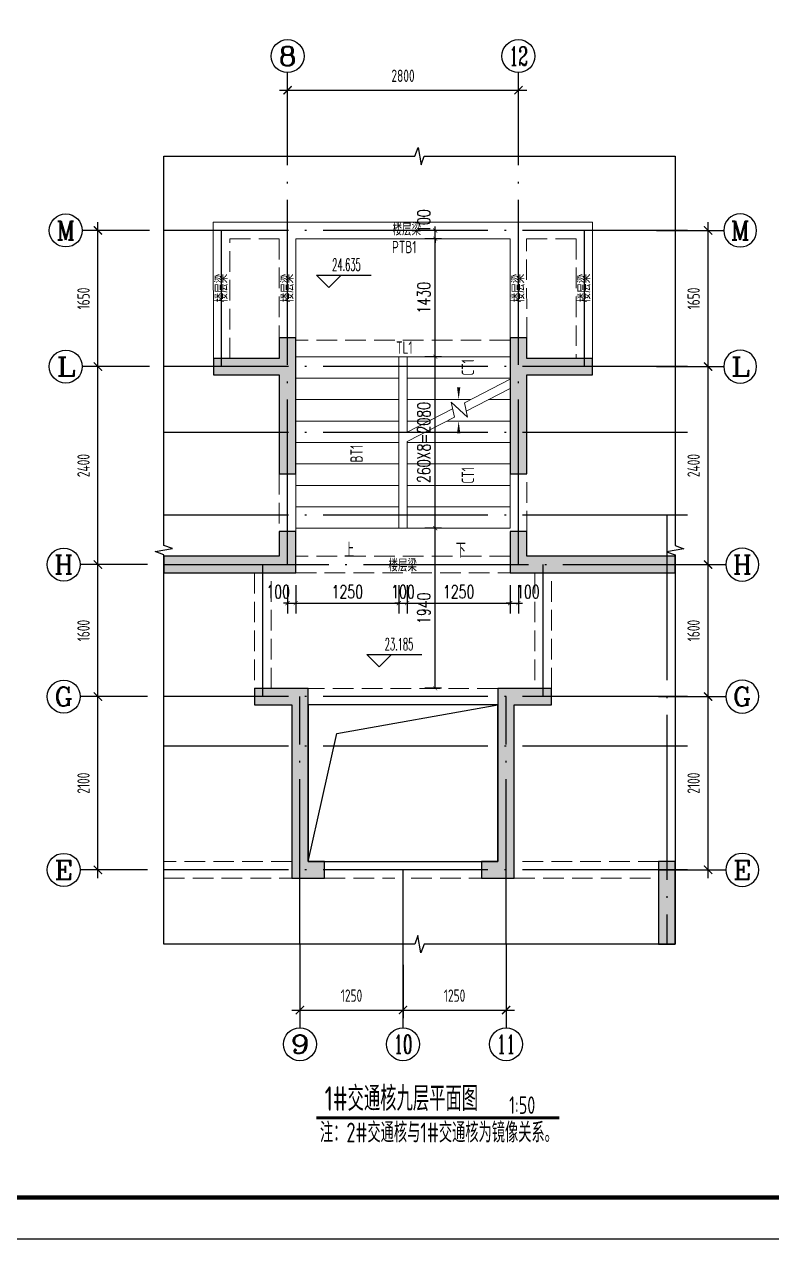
# Model space of a CAD drawing. Extents: x -668857 to 154266, y -275694 to 291306.
# Drawn here: x -1060 to 8005, y 196618 to 211339 of the extents above; entities that cross this region are included whole.
import ezdxf
from ezdxf.enums import TextEntityAlignment as Align

# ---------------------------------------------------------------- set-up
doc = ezdxf.new("R2010")
doc.units = 0
doc.header["$LTSCALE"] = 1000
doc.linetypes.add('DASH', pattern=[0.35, 0.25, -0.1])
doc.linetypes.add('DOTE', pattern=[2.42, 2, -0.2, 0.02, -0.2])
doc.layers.get('0').update_dxf_attribs({"linetype": 'CONTINUOUS'})
doc.layers.get('DEFPOINTS').update_dxf_attribs({"linetype": 'CONTINUOUS'})
for name, color, linetype in [('-TK', 7, 'CONTINUOUS'), ('A-AXIS_TEXT', 7, 'CONTINUOUS'), ('A-DOTE', 10, 'DOTE'), ('AXIS', 3, 'CONTINUOUS'), ('DIM_ELEV', 3, 'CONTINUOUS'), ('DIM_SYMB', 3, 'CONTINUOUS'), ('PUB_TEXT', 2, 'CONTINUOUS'), ('S-D洞口', 4, 'CONTINUOUS'), ('S-L主梁线', 4, 'DASH'), ('S-Q墙填充', 252, 'CONTINUOUS'), ('S-Q墙实线', 6, 'CONTINUOUS'), ('S-Y一般标注', 3, 'CONTINUOUS'), ('TEXT', 2, 'CONTINUOUS'), ('尺寸标注', 86, 'CONTINUOUS')]:
    doc.layers.add(name, color=color, linetype=linetype)
doc.layers.add('AXIS_TEXT', color=7, linetype='CONTINUOUS', lineweight=20)
doc.layers.add('STAIR', color=2, linetype='CONTINUOUS', lineweight=18)
doc.styles.add('_TCH_AXIS', font='COMPLEX', dxfattribs={"bigfont": 'GBCBIG'})
doc.styles.add('_TCH_DIM', font='SIMPLEX.shx', dxfattribs={"width": 0.7, "bigfont": 'GBCBIG.shx'})
doc.styles.add('_TCH_DIM_T3', font='SIMPLEX', dxfattribs={"width": 0.705882, "bigfont": 'GBCBIG'})
doc.styles.add('COMPLEX', font='COMPLEX')
doc.styles.add('TSSD_DIMENSION', font='Tssdeng.shx', dxfattribs={"width": 0.7, "bigfont": 'tssdchn.shx'})
doc.styles.add('TSSD_REIN', font='tssdeng.shx', dxfattribs={"width": 0.7, "height": 300, "bigfont": 'tssdchn.shx'})
doc.dimstyles.new('_TCH_ARCH&&50', dxfattribs={"dimtxt": 157.5, "dimasz": 50, "dimexe": 125, "dimexo": 150, "dimgap": 58.75, "dimtad": 1, "dimdec": 0, "dimzin": 0, "dimdsep": 46, "dimtxsty": '_TCH_DIM_T3', "dimblk": 'ARCHTICK', "dimcen": 0.09, "dimclrt": 7, "dimazin": 0, "dimtfac": 1, "dimtdec": 0, "dimtix": 1, "dimtmove": 2, "dimatfit": 3, "dimldrblk": 'ARCHTICK', "dimfxl": 0, "dimtolj": 1, "dimtzin": 0, "dimarcsym": 0})
doc.dimstyles.new('TSSD_100_100$0', dxfattribs={"dimtxt": 300, "dimasz": 80, "dimexe": 100, "dimexo": 250, "dimgap": 100, "dimtad": 1, "dimdec": 0, "dimzin": 0, "dimdsep": 46, "dimtxsty": 'TSSD_DIMENSION', "dimblk": 'ARCHTICK', "dimcen": 0, "dimdle": 100, "dimclrd": 3, "dimclre": 3, "dimclrt": 7, "dimadec": 0, "dimazin": 0, "dimtfac": 1, "dimtdec": 0, "dimtix": 1, "dimtmove": 2, "dimatfit": 3, "dimldrblk": 'ARCHTICK', "dimfxl": 0, "dimtolj": 1, "dimtzin": 0, "dimarcsym": 0})

# ---------------------------------------------------------------- blocks, each defined once
blk = doc.blocks.new('_ArchTick')
at = {"color": 0, "linetype": 'ByBlock', "const_width": 0.15}
blk.add_lwpolyline([(-0.5, -0.5), (0.5, 0.5)], dxfattribs=at)
blk = doc.blocks.new('*D381')
at = {"layer": 'DEFPOINTS', "color": 0}
for p in [(4833, 204690), (4933, 204690), (4933, 204323)]:
    blk.add_point(p, dxfattribs=at)
at = {"layer": '尺寸标注', "color": 0, "lineweight": -2}
for p, q in [((4833, 204540), (4833, 204198)), ((4933, 204540), (4933, 204198)), ((4833, 204323), (4783, 204323)), ((4833, 204323), (4933, 204323)), ((4933, 204323), (4983, 204323))]:
    blk.add_line(p, q, dxfattribs=at)
at = {"layer": '尺寸标注', "color": 0, "lineweight": -2, "xscale": 50, "yscale": 50, "zscale": 50}
blk.add_blockref('_ArchTick', (4833, 204323), dxfattribs=at)
at = {"layer": '尺寸标注', "color": 0, "lineweight": -2, "xscale": 50, "yscale": 50, "zscale": 50, "rotation": 180}
blk.add_blockref('_ArchTick', (4933, 204323), dxfattribs=at)
at = {"layer": '尺寸标注', "color": 7, "insert": (5047, 204460), "char_height": 157.5, "attachment_point": 5, "style": '_TCH_DIM_T3'}
blk.add_mtext('\\A1;100', dxfattribs=at)
blk = doc.blocks.new('*D382')
at = {"layer": 'DEFPOINTS', "color": 0}
for p in [(3583, 204690), (4833, 204690), (4833, 204323)]:
    blk.add_point(p, dxfattribs=at)
at = {"layer": '尺寸标注', "color": 0, "lineweight": -2}
for p, q in [((3583, 204540), (3583, 204198)), ((4833, 204540), (4833, 204198)), ((3583, 204323), (4833, 204323))]:
    blk.add_line(p, q, dxfattribs=at)
at = {"layer": '尺寸标注', "color": 0, "lineweight": -2, "xscale": 50, "yscale": 50, "zscale": 50, "rotation": 180}
blk.add_blockref('_ArchTick', (3583, 204323), dxfattribs=at)
at = {"layer": '尺寸标注', "color": 0, "lineweight": -2, "xscale": 50, "yscale": 50, "zscale": 50}
blk.add_blockref('_ArchTick', (4833, 204323), dxfattribs=at)
at = {"layer": '尺寸标注', "color": 7, "insert": (4208, 204460), "char_height": 157.5, "attachment_point": 5, "style": '_TCH_DIM_T3'}
blk.add_mtext('\\A1;1250', dxfattribs=at)
blk = doc.blocks.new('*D383')
at = {"layer": 'DEFPOINTS', "color": 0}
for p in [(3483, 204690), (3583, 204690), (3583, 204323)]:
    blk.add_point(p, dxfattribs=at)
at = {"layer": '尺寸标注', "color": 0, "lineweight": -2}
for p, q in [((3483, 204540), (3483, 204198)), ((3583, 204540), (3583, 204198)), ((3483, 204323), (3433, 204323)), ((3483, 204323), (3583, 204323)), ((3583, 204323), (3633, 204323))]:
    blk.add_line(p, q, dxfattribs=at)
at = {"layer": '尺寸标注', "color": 0, "lineweight": -2, "xscale": 50, "yscale": 50, "zscale": 50}
blk.add_blockref('_ArchTick', (3483, 204323), dxfattribs=at)
at = {"layer": '尺寸标注', "color": 0, "lineweight": -2, "xscale": 50, "yscale": 50, "zscale": 50, "rotation": 180}
blk.add_blockref('_ArchTick', (3583, 204323), dxfattribs=at)
at = {"layer": '尺寸标注', "color": 7, "insert": (3533, 204460), "char_height": 157.5, "attachment_point": 5, "style": '_TCH_DIM_T3'}
blk.add_mtext('\\A1;100', dxfattribs=at)
blk = doc.blocks.new('*D384')
at = {"layer": 'DEFPOINTS', "color": 0}
for p in [(2233, 204690), (3483, 204690), (3483, 204323)]:
    blk.add_point(p, dxfattribs=at)
at = {"layer": '尺寸标注', "color": 0, "lineweight": -2}
for p, q in [((2233, 204540), (2233, 204198)), ((3483, 204540), (3483, 204198)), ((2233, 204323), (3483, 204323))]:
    blk.add_line(p, q, dxfattribs=at)
at = {"layer": '尺寸标注', "color": 0, "lineweight": -2, "xscale": 50, "yscale": 50, "zscale": 50, "rotation": 180}
blk.add_blockref('_ArchTick', (2233, 204323), dxfattribs=at)
at = {"layer": '尺寸标注', "color": 0, "lineweight": -2, "xscale": 50, "yscale": 50, "zscale": 50}
blk.add_blockref('_ArchTick', (3483, 204323), dxfattribs=at)
at = {"layer": '尺寸标注', "color": 7, "insert": (2858, 204460), "char_height": 157.5, "attachment_point": 5, "style": '_TCH_DIM_T3'}
blk.add_mtext('\\A1;1250', dxfattribs=at)
blk = doc.blocks.new('*D385')
at = {"layer": 'DEFPOINTS', "color": 0}
for p in [(2133, 204690), (2233, 204690), (2233, 204323)]:
    blk.add_point(p, dxfattribs=at)
at = {"layer": '尺寸标注', "color": 0, "lineweight": -2}
for p, q in [((2133, 204540), (2133, 204198)), ((2233, 204540), (2233, 204198)), ((2133, 204323), (2083, 204323)), ((2133, 204323), (2233, 204323)), ((2233, 204323), (2283, 204323))]:
    blk.add_line(p, q, dxfattribs=at)
at = {"layer": '尺寸标注', "color": 0, "lineweight": -2, "xscale": 50, "yscale": 50, "zscale": 50}
blk.add_blockref('_ArchTick', (2133, 204323), dxfattribs=at)
at = {"layer": '尺寸标注', "color": 0, "lineweight": -2, "xscale": 50, "yscale": 50, "zscale": 50, "rotation": 180}
blk.add_blockref('_ArchTick', (2233, 204323), dxfattribs=at)
at = {"layer": '尺寸标注', "color": 7, "insert": (2020, 204460), "char_height": 157.5, "attachment_point": 5, "style": '_TCH_DIM_T3'}
blk.add_mtext('\\A1;100', dxfattribs=at)
blk = doc.blocks.new('*D386')
at = {"layer": 'DEFPOINTS', "color": 0}
for p in [(3924, 208840), (4152, 208840), (4152, 208740)]:
    blk.add_point(p, dxfattribs=at)
at = {"layer": '尺寸标注', "color": 0, "lineweight": -2}
for p, q in [((3924, 208840), (3924, 208890)), ((4002, 208840), (3799, 208840)), ((4002, 208740), (3799, 208740)), ((3924, 208740), (3924, 208840)), ((3924, 208740), (3924, 208690))]:
    blk.add_line(p, q, dxfattribs=at)
at = {"layer": '尺寸标注', "color": 0, "lineweight": -2, "xscale": 50, "yscale": 50, "zscale": 50}
for p, rotation in [((3924, 208840), 270), ((3924, 208740), 90)]:
    blk.add_blockref('_ArchTick', p, dxfattribs=dict(at, rotation=rotation))
at = {"layer": '尺寸标注', "color": 7, "insert": (3786, 208953), "char_height": 157.5, "attachment_point": 5, "rotation": 90, "style": '_TCH_DIM_T3'}
blk.add_mtext('\\A1;100', dxfattribs=at)
blk = doc.blocks.new('*D387')
at = {"layer": 'DEFPOINTS', "color": 0}
for p in [(3924, 208740), (4152, 208740), (4152, 207310)]:
    blk.add_point(p, dxfattribs=at)
at = {"layer": '尺寸标注', "color": 0, "lineweight": -2}
for p, q in [((4002, 208740), (3799, 208740)), ((3924, 207310), (3924, 208740)), ((4002, 207310), (3799, 207310))]:
    blk.add_line(p, q, dxfattribs=at)
at = {"layer": '尺寸标注', "color": 0, "lineweight": -2, "xscale": 50, "yscale": 50, "zscale": 50}
for p, rotation in [((3924, 208740), 90), ((3924, 207310), 270)]:
    blk.add_blockref('_ArchTick', p, dxfattribs=dict(at, rotation=rotation))
at = {"layer": '尺寸标注', "color": 7, "insert": (3786, 208025), "char_height": 157.5, "attachment_point": 5, "rotation": 90, "style": '_TCH_DIM_T3'}
blk.add_mtext('\\A1;1430', dxfattribs=at)
blk = doc.blocks.new('*D388')
at = {"layer": 'DEFPOINTS', "color": 0}
for p in [(3924, 207310), (4152, 207310), (4152, 205230)]:
    blk.add_point(p, dxfattribs=at)
at = {"layer": '尺寸标注', "color": 0, "lineweight": -2}
for p, q in [((4002, 207310), (3799, 207310)), ((3924, 205230), (3924, 207310)), ((4002, 205230), (3799, 205230))]:
    blk.add_line(p, q, dxfattribs=at)
at = {"layer": '尺寸标注', "color": 0, "lineweight": -2, "xscale": 50, "yscale": 50, "zscale": 50}
for p, rotation in [((3924, 207310), 90), ((3924, 205230), 270)]:
    blk.add_blockref('_ArchTick', p, dxfattribs=dict(at, rotation=rotation))
at = {"layer": '尺寸标注', "color": 7, "insert": (3786, 206270), "char_height": 157.5, "attachment_point": 5, "rotation": 90, "style": '_TCH_DIM_T3'}
blk.add_mtext('\\A1;260X8=2080', dxfattribs=at)
blk = doc.blocks.new('*D389')
at = {"layer": 'DEFPOINTS', "color": 0}
for p in [(3924, 205230), (4152, 205230), (4152, 203290)]:
    blk.add_point(p, dxfattribs=at)
at = {"layer": '尺寸标注', "color": 0, "lineweight": -2}
for p, q in [((4002, 205230), (3799, 205230)), ((3924, 203290), (3924, 205230)), ((4002, 203290), (3799, 203290))]:
    blk.add_line(p, q, dxfattribs=at)
at = {"layer": '尺寸标注', "color": 0, "lineweight": -2, "xscale": 50, "yscale": 50, "zscale": 50}
for p, rotation in [((3924, 205230), 90), ((3924, 203290), 270)]:
    blk.add_blockref('_ArchTick', p, dxfattribs=dict(at, rotation=rotation))
at = {"layer": '尺寸标注', "color": 7, "insert": (3786, 204260), "char_height": 157.5, "attachment_point": 5, "rotation": 90, "style": '_TCH_DIM_T3'}
blk.add_mtext('\\A1;1940', dxfattribs=at)
blk = doc.blocks.new('20210810.16290393')
at = {"layer": 'STAIR'}
for p, q in [((2600, 3510), (0, 3510)), ((0, 3510), (0, 2080)), ((2600, 2080), (2600, 3510)), ((0, 0), (0, 2080)), ((0, 2080), (1250, 2080)), ((0, 2080), (2600, 2080)), ((1250, 0), (1250, 2080)), ((1250, 0), (1250, 2080)), ((2600, 2080), (1350, 2080)), ((1350, 2080), (1350, 1165)), ((1350, 2080), (1350, 1165)), ((2600, 2080), (2600, 1807)), ((0, 1820), (1250, 1820)), ((2600, 1820), (1350, 1820)), ((2600, 1807), (2044, 1522)), ((2600, 1695), (2066, 1420)), ((2600, 1695), (2600, 0)), ((0, 1560), (1250, 1560)), ((2119, 1560), (1350, 1560)), ((2082, 1347), (1884, 1530)), ((1884, 1530), (1924, 1347)), ((2044, 1522), (2082, 1347)), ((2600, 1560), (2338, 1560)), ((1902, 1449), (1350, 1165)), ((1924, 1347), (1350, 1053)), ((0, 1300), (1250, 1300)), ((1612, 1300), (1350, 1300)), ((2600, 1300), (1831, 1300)), ((0, 1040), (1250, 1040)), ((1350, 1053), (1350, 0)), ((1350, 1053), (1350, 0)), ((2600, 1040), (1350, 1040)), ((0, 780), (1250, 780)), ((2600, 780), (1350, 780)), ((0, 520), (1250, 520)), ((2600, 520), (1350, 520)), ((0, 260), (1250, 260)), ((2600, 260), (1350, 260)), ((2600, 0), (0, 0))]:
    blk.add_line(p, q, dxfattribs=at)
blk = doc.blocks.new('A1')
blk.add_lwpolyline([(0, 59400), (0, 0), (84100, 0), (84100, 59400)], close=True)
at = {"const_width": 100}
blk.add_lwpolyline([(2500, 58400), (2500, 1000), (83100, 1000), (83100, 58400)], close=True, dxfattribs=at)
blk = doc.blocks.new('*D328')
at = {"layer": 'DEFPOINTS', "color": 0}
for p in [(547252, 151814), (544452, 151014), (547252, 151014)]:
    blk.add_point(p, dxfattribs=at)
at = {"layer": 'S-Y一般标注', "color": 0, "lineweight": -2}
for p, q in [((544352, 151814), (547352, 151814)), ((544452, 151264), (544452, 151914)), ((547252, 151264), (547252, 151914))]:
    blk.add_line(p, q, dxfattribs=at)
at = {"layer": 'S-Y一般标注', "color": 0, "lineweight": -2, "xscale": 100, "yscale": 100, "zscale": 100, "rotation": 180}
blk.add_blockref('_ArchTick', (544452, 151814), dxfattribs=at)
at = {"layer": 'S-Y一般标注', "color": 0, "lineweight": -2, "xscale": 100, "yscale": 100, "zscale": 100}
blk.add_blockref('_ArchTick', (547252, 151814), dxfattribs=at)
at = {"layer": 'S-Y一般标注', "color": 7, "insert": (545852, 151989), "char_height": 150, "attachment_point": 5, "style": 'TSSD_DIMENSION'}
blk.add_mtext('\\A1;2800', dxfattribs=at)
blk = doc.blocks.new('ArchTick')
at = {"color": 0, "linetype": 'ByBlock', "lineweight": -2, "const_width": 0.075}
blk.add_lwpolyline([(-0.25, -0.25), (0.25, 0.25)], dxfattribs=at)
blk = doc.blocks.new('*D329')
at = {"layer": 'DEFPOINTS', "color": 0}
for p in [(542152, 144464), (542952, 144464), (542952, 142364)]:
    blk.add_point(p, dxfattribs=at)
at = {"layer": 'S-Y一般标注', "color": 0, "lineweight": -2}
for p, q in [((542152, 142264), (542152, 144564)), ((542702, 144464), (542052, 144464)), ((542702, 142364), (542052, 142364))]:
    blk.add_line(p, q, dxfattribs=at)
at = {"layer": 'S-Y一般标注', "color": 0, "lineweight": -2, "xscale": 100, "yscale": 100, "zscale": 100}
for p, rotation in [((542152, 144464), 90), ((542152, 142364), 270)]:
    blk.add_blockref('_ArchTick', p, dxfattribs=dict(at, rotation=rotation))
at = {"layer": 'S-Y一般标注', "color": 7, "insert": (541977, 143414), "char_height": 150, "attachment_point": 5, "rotation": 90, "style": 'TSSD_DIMENSION'}
blk.add_mtext('\\A1;2100', dxfattribs=at)
blk = doc.blocks.new('*D330')
at = {"layer": 'DEFPOINTS', "color": 0}
for p in [(542152, 146064), (542952, 146064), (542952, 144464)]:
    blk.add_point(p, dxfattribs=at)
at = {"layer": 'S-Y一般标注', "color": 0, "lineweight": -2}
for p, q in [((542702, 146064), (542052, 146064)), ((542152, 144364), (542152, 146164)), ((542702, 144464), (542052, 144464))]:
    blk.add_line(p, q, dxfattribs=at)
at = {"layer": 'S-Y一般标注', "color": 0, "lineweight": -2, "xscale": 100, "yscale": 100, "zscale": 100}
for p, rotation in [((542152, 146064), 90), ((542152, 144464), 270)]:
    blk.add_blockref('_ArchTick', p, dxfattribs=dict(at, rotation=rotation))
at = {"layer": 'S-Y一般标注', "color": 7, "insert": (541977, 145264), "char_height": 150, "attachment_point": 5, "rotation": 90, "style": 'TSSD_DIMENSION'}
blk.add_mtext('\\A1;1600', dxfattribs=at)
blk = doc.blocks.new('*D331')
at = {"layer": 'DEFPOINTS', "color": 0}
for p in [(542152, 148464), (542952, 148464), (542952, 146064)]:
    blk.add_point(p, dxfattribs=at)
at = {"layer": 'S-Y一般标注', "color": 0, "lineweight": -2}
for p, q in [((542152, 145964), (542152, 148564)), ((542702, 148464), (542052, 148464)), ((542702, 146064), (542052, 146064))]:
    blk.add_line(p, q, dxfattribs=at)
at = {"layer": 'S-Y一般标注', "color": 0, "lineweight": -2, "xscale": 100, "yscale": 100, "zscale": 100}
for p, rotation in [((542152, 148464), 90), ((542152, 146064), 270)]:
    blk.add_blockref('_ArchTick', p, dxfattribs=dict(at, rotation=rotation))
at = {"layer": 'S-Y一般标注', "color": 7, "insert": (541977, 147264), "char_height": 150, "attachment_point": 5, "rotation": 90, "style": 'TSSD_DIMENSION'}
blk.add_mtext('\\A1;2400', dxfattribs=at)
blk = doc.blocks.new('*D332')
at = {"layer": 'DEFPOINTS', "color": 0}
for p in [(544602, 141464), (545852, 141464), (545852, 140664)]:
    blk.add_point(p, dxfattribs=at)
at = {"layer": 'S-Y一般标注', "color": 0, "lineweight": -2}
for p, q in [((544602, 141214), (544602, 140564)), ((545852, 141214), (545852, 140564)), ((544502, 140664), (545952, 140664))]:
    blk.add_line(p, q, dxfattribs=at)
at = {"layer": 'S-Y一般标注', "color": 0, "lineweight": -2, "xscale": 100, "yscale": 100, "zscale": 100, "rotation": 180}
blk.add_blockref('_ArchTick', (544602, 140664), dxfattribs=at)
at = {"layer": 'S-Y一般标注', "color": 0, "lineweight": -2, "xscale": 100, "yscale": 100, "zscale": 100}
blk.add_blockref('_ArchTick', (545852, 140664), dxfattribs=at)
at = {"layer": 'S-Y一般标注', "color": 7, "insert": (545227, 140839), "char_height": 150, "attachment_point": 5, "style": 'TSSD_DIMENSION'}
blk.add_mtext('\\A1;1250', dxfattribs=at)
blk = doc.blocks.new('*D333')
at = {"layer": 'DEFPOINTS', "color": 0}
for p in [(542152, 150114), (542952, 150114), (542952, 148464)]:
    blk.add_point(p, dxfattribs=at)
at = {"layer": 'S-Y一般标注', "color": 0, "lineweight": -2}
for p, q in [((542152, 148364), (542152, 150214)), ((542702, 150114), (542052, 150114)), ((542702, 148464), (542052, 148464))]:
    blk.add_line(p, q, dxfattribs=at)
at = {"layer": 'S-Y一般标注', "color": 0, "lineweight": -2, "xscale": 100, "yscale": 100, "zscale": 100}
for p, rotation in [((542152, 150114), 90), ((542152, 148464), 270)]:
    blk.add_blockref('_ArchTick', p, dxfattribs=dict(at, rotation=rotation))
at = {"layer": 'S-Y一般标注', "color": 7, "insert": (541977, 149289), "char_height": 150, "attachment_point": 5, "rotation": 90, "style": 'TSSD_DIMENSION'}
blk.add_mtext('\\A1;1650', dxfattribs=at)
blk = doc.blocks.new('*D334')
at = {"layer": 'DEFPOINTS', "color": 0}
for p in [(545852, 141464), (547102, 141464), (547102, 140664)]:
    blk.add_point(p, dxfattribs=at)
at = {"layer": 'S-Y一般标注', "color": 0, "lineweight": -2}
for p, q in [((545852, 141214), (545852, 140564)), ((547102, 141214), (547102, 140564)), ((545752, 140664), (547202, 140664))]:
    blk.add_line(p, q, dxfattribs=at)
at = {"layer": 'S-Y一般标注', "color": 0, "lineweight": -2, "xscale": 100, "yscale": 100, "zscale": 100, "rotation": 180}
blk.add_blockref('_ArchTick', (545852, 140664), dxfattribs=at)
at = {"layer": 'S-Y一般标注', "color": 0, "lineweight": -2, "xscale": 100, "yscale": 100, "zscale": 100}
blk.add_blockref('_ArchTick', (547102, 140664), dxfattribs=at)
at = {"layer": 'S-Y一般标注', "color": 7, "insert": (546477, 140839), "char_height": 150, "attachment_point": 5, "style": 'TSSD_DIMENSION'}
blk.add_mtext('\\A1;1250', dxfattribs=at)
blk = doc.blocks.new('_AXISO')
blk.add_circle((0, 0), 0.5)
at = {"layer": 'A-AXIS_TEXT', "style": 'COMPLEX', "width": 1.041667}
blk.add_attdef('A', text='', height=0.56, dxfattribs=at).set_placement((-0.25, -0.28), (0.25, -0.28), align=Align.FIT)
blk = doc.blocks.new('*D336')
at = {"layer": 'DEFPOINTS', "color": 0}
for p in [(548751, 144464), (549551, 144464), (548751, 142364)]:
    blk.add_point(p, dxfattribs=at)
at = {"layer": 'S-Y一般标注', "color": 0, "lineweight": -2}
for p, q in [((549551, 142264), (549551, 144564)), ((549001, 144464), (549651, 144464)), ((549001, 142364), (549651, 142364))]:
    blk.add_line(p, q, dxfattribs=at)
at = {"layer": 'S-Y一般标注', "color": 0, "lineweight": -2, "xscale": 100, "yscale": 100, "zscale": 100}
for p, rotation in [((549551, 144464), 90), ((549551, 142364), 270)]:
    blk.add_blockref('_ArchTick', p, dxfattribs=dict(at, rotation=rotation))
at = {"layer": 'S-Y一般标注', "color": 7, "insert": (549376, 143414), "char_height": 150, "attachment_point": 5, "rotation": 90, "style": 'TSSD_DIMENSION'}
blk.add_mtext('\\A1;2100', dxfattribs=at)
blk = doc.blocks.new('*D337')
at = {"layer": 'DEFPOINTS', "color": 0}
for p in [(548751, 146064), (549551, 146064), (548751, 144464)]:
    blk.add_point(p, dxfattribs=at)
at = {"layer": 'S-Y一般标注', "color": 0, "lineweight": -2}
for p, q in [((549001, 146064), (549651, 146064)), ((549551, 144364), (549551, 146164)), ((549001, 144464), (549651, 144464))]:
    blk.add_line(p, q, dxfattribs=at)
at = {"layer": 'S-Y一般标注', "color": 0, "lineweight": -2, "xscale": 100, "yscale": 100, "zscale": 100}
for p, rotation in [((549551, 146064), 90), ((549551, 144464), 270)]:
    blk.add_blockref('_ArchTick', p, dxfattribs=dict(at, rotation=rotation))
at = {"layer": 'S-Y一般标注', "color": 7, "insert": (549376, 145264), "char_height": 150, "attachment_point": 5, "rotation": 90, "style": 'TSSD_DIMENSION'}
blk.add_mtext('\\A1;1600', dxfattribs=at)
blk = doc.blocks.new('*D338')
at = {"layer": 'DEFPOINTS', "color": 0}
for p in [(548751, 148464), (549551, 148464), (548751, 146064)]:
    blk.add_point(p, dxfattribs=at)
at = {"layer": 'S-Y一般标注', "color": 0, "lineweight": -2}
for p, q in [((549551, 145964), (549551, 148564)), ((549001, 148464), (549651, 148464)), ((549001, 146064), (549651, 146064))]:
    blk.add_line(p, q, dxfattribs=at)
at = {"layer": 'S-Y一般标注', "color": 0, "lineweight": -2, "xscale": 100, "yscale": 100, "zscale": 100}
for p, rotation in [((549551, 148464), 90), ((549551, 146064), 270)]:
    blk.add_blockref('_ArchTick', p, dxfattribs=dict(at, rotation=rotation))
at = {"layer": 'S-Y一般标注', "color": 7, "insert": (549376, 147264), "char_height": 150, "attachment_point": 5, "rotation": 90, "style": 'TSSD_DIMENSION'}
blk.add_mtext('\\A1;2400', dxfattribs=at)
blk = doc.blocks.new('*D335')
at = {"layer": 'DEFPOINTS', "color": 0}
for p in [(548751, 150114), (549551, 150114), (548751, 148464)]:
    blk.add_point(p, dxfattribs=at)
at = {"layer": 'S-Y一般标注', "color": 0, "lineweight": -2}
for p, q in [((549551, 148364), (549551, 150214)), ((549001, 150114), (549651, 150114)), ((549001, 148464), (549651, 148464))]:
    blk.add_line(p, q, dxfattribs=at)
at = {"layer": 'S-Y一般标注', "color": 0, "lineweight": -2, "xscale": 100, "yscale": 100, "zscale": 100}
for p, rotation in [((549551, 150114), 90), ((549551, 148464), 270)]:
    blk.add_blockref('_ArchTick', p, dxfattribs=dict(at, rotation=rotation))
at = {"layer": 'S-Y一般标注', "color": 7, "insert": (549376, 149289), "char_height": 150, "attachment_point": 5, "rotation": 90, "style": 'TSSD_DIMENSION'}
blk.add_mtext('\\A1;1650', dxfattribs=at)
blk = doc.blocks.new('20210810.17493656')
at = {"layer": 'AXIS'}
for p, q in [((2914.6, 10964.4), (2914.6, 11979)), ((5714.6, 10964.4), (5714.6, 11979)), ((1239.6, 10064.4), (425, 10064.4)), ((7389, 10064.4), (8203.6, 10064.4)), ((1239.6, 8414.4), (425, 8414.4)), ((7389, 8414.4), (8203.6, 8414.4)), ((1214.6, 6014.6), (400, 6014.6)), ((7414, 6014.6), (8228.6, 6014.6)), ((1214.6, 4414.4), (400, 4414.4)), ((7414, 4414.4), (8228.6, 4414.4)), ((1214.6, 2314.4), (400, 2314.4)), ((7414, 2314.4), (8228.6, 2314.4)), ((3065.1, 1414.6), (3065.1, 400)), ((4314.6, 1414.6), (4314.6, 400)), ((5565.1, 1414.6), (5565.1, 400))]:
    blk.add_line(p, q, dxfattribs=at)
ref = blk.add_blockref('_AXISO', (2914.6, 12179), dxfattribs=dict(at, xscale=400, yscale=400, zscale=400))
ref.add_attrib('A', '8', dxfattribs={"layer": 'AXIS_TEXT', "height": 226.3, "style": '_TCH_AXIS', "width": 1.5}).set_placement((2801.5, 12065.8), (3027.8, 12065.8), align=Align.FIT)
ref = blk.add_blockref('_AXISO', (5714.6, 12179), dxfattribs=dict(at, xscale=400, yscale=400, zscale=400))
ref.add_attrib('A', '12', dxfattribs={"layer": 'AXIS_TEXT', "height": 226.27, "style": '_TCH_AXIS', "width": 0.724138}).set_placement((5601.5, 12065.8), (5827.8, 12065.8), align=Align.FIT)
ref = blk.add_blockref('_AXISO', (225, 10064.4), dxfattribs=dict(at, xscale=400, yscale=400, zscale=400))
ref.add_attrib('A', 'M', dxfattribs={"layer": 'AXIS_TEXT', "height": 226.3, "style": '_TCH_AXIS'}).set_placement((111.9, 9951.2), (338.1, 9951.2), align=Align.FIT)
ref = blk.add_blockref('_AXISO', (8403.6, 10064.4), dxfattribs=dict(at, xscale=-400, yscale=400, zscale=400))
ref.add_attrib('A', 'M', dxfattribs={"layer": 'AXIS_TEXT', "height": 226.3, "style": '_TCH_AXIS'}).set_placement((8290.4, 9951.2), (8516.7, 9951.2), align=Align.FIT)
ref = blk.add_blockref('_AXISO', (225, 8414.4), dxfattribs=dict(at, xscale=400, yscale=400, zscale=400))
ref.add_attrib('A', 'L', dxfattribs={"layer": 'AXIS_TEXT', "height": 226.3, "style": '_TCH_AXIS', "width": 1.4}).set_placement((111.9, 8301.2), (338.1, 8301.2), align=Align.FIT)
ref = blk.add_blockref('_AXISO', (8403.6, 8414.4), dxfattribs=dict(at, xscale=-400, yscale=400, zscale=400))
ref.add_attrib('A', 'L', dxfattribs={"layer": 'AXIS_TEXT', "height": 226.3, "style": '_TCH_AXIS', "width": 1.4}).set_placement((8290.4, 8301.2), (8516.7, 8301.2), align=Align.FIT)
ref = blk.add_blockref('_AXISO', (200, 6014.6), dxfattribs=dict(at, xscale=400, yscale=400, zscale=400))
ref.add_attrib('A', 'H', dxfattribs={"layer": 'AXIS_TEXT', "height": 226.3, "style": '_TCH_AXIS', "width": 1.05}).set_placement((86.9, 5901.5), (313.1, 5901.5), align=Align.FIT)
ref = blk.add_blockref('_AXISO', (8428.6, 6014.6), dxfattribs=dict(at, xscale=-400, yscale=400, zscale=400))
ref.add_attrib('A', 'H', dxfattribs={"layer": 'AXIS_TEXT', "height": 226.3, "style": '_TCH_AXIS', "width": 1.05}).set_placement((8315.4, 5901.5), (8541.7, 5901.5), align=Align.FIT)
ref = blk.add_blockref('_AXISO', (200, 4414.4), dxfattribs=dict(at, xscale=400, yscale=400, zscale=400))
ref.add_attrib('A', 'G', dxfattribs={"layer": 'AXIS_TEXT', "height": 226.3, "style": '_TCH_AXIS', "width": 1.166667}).set_placement((86.9, 4301.2), (313.1, 4301.2), align=Align.FIT)
ref = blk.add_blockref('_AXISO', (8428.6, 4414.4), dxfattribs=dict(at, xscale=-400, yscale=400, zscale=400))
ref.add_attrib('A', 'G', dxfattribs={"layer": 'AXIS_TEXT', "height": 226.3, "style": '_TCH_AXIS', "width": 1.166667}).set_placement((8315.4, 4301.2), (8541.7, 4301.2), align=Align.FIT)
ref = blk.add_blockref('_AXISO', (200, 2314.4), dxfattribs=dict(at, xscale=400, yscale=400, zscale=400))
ref.add_attrib('A', 'E', dxfattribs={"layer": 'AXIS_TEXT', "height": 226.3, "style": '_TCH_AXIS', "width": 1.3125}).set_placement((86.9, 2201.2), (313.1, 2201.2), align=Align.FIT)
ref = blk.add_blockref('_AXISO', (8428.6, 2314.4), dxfattribs=dict(at, xscale=-400, yscale=400, zscale=400))
ref.add_attrib('A', 'E', dxfattribs={"layer": 'AXIS_TEXT', "height": 226.3, "style": '_TCH_AXIS', "width": 1.3125}).set_placement((8315.4, 2201.2), (8541.7, 2201.2), align=Align.FIT)
ref = blk.add_blockref('_AXISO', (3065.1, 200), dxfattribs=dict(at, xscale=400, yscale=400, zscale=400))
ref.add_attrib('A', '9', dxfattribs={"layer": 'AXIS_TEXT', "height": 226.3, "style": '_TCH_AXIS', "width": 1.5}).set_placement((2952, 86.9), (3178.2, 86.9), align=Align.FIT)
ref = blk.add_blockref('_AXISO', (4314.6, 200), dxfattribs=dict(at, xscale=400, yscale=400, zscale=400))
ref.add_attrib('A', '10', dxfattribs={"layer": 'AXIS_TEXT', "height": 226.27, "style": '_TCH_AXIS', "width": 0.724138}).set_placement((4201.5, 86.9), (4427.8, 86.9), align=Align.FIT)
ref = blk.add_blockref('_AXISO', (5565.1, 200), dxfattribs=dict(at, xscale=400, yscale=400, zscale=400))
ref.add_attrib('A', '11', dxfattribs={"layer": 'AXIS_TEXT', "height": 226.27, "style": '_TCH_AXIS', "width": 0.875}).set_placement((5452, 86.9), (5678.2, 86.9), align=Align.FIT)
at = {"layer": 'S-Y一般标注'}
for base, p1, p2, picture, middle in [((5714.6, 11764.4), (2914.6, 10964.4), (5714.6, 10964.4), '*D328', (4314.6, 11939.4)), ((4314.6, 614.6), (3064.6, 1414.6), (4314.6, 1414.6), '*D332', (3689.6, 789.6)), ((5564.6, 614.6), (4314.6, 1414.6), (5564.6, 1414.6), '*D334', (4939.6, 789.6))]:
    dim = blk.add_linear_dim(base=base, p1=p1, p2=p2, dimstyle='TSSD_100_100$0', override={"dimtxt": 150, "dimtxsty": 'TSSD_DIMENSION', "dimldrblk": 'ArchTick'}, dxfattribs=at)
    dim.commit()
    dim.dimension.update_dxf_attribs({"geometry": picture, "text_midpoint": middle, "insert": (-541537, -140049.3)})
for base, p1, p2, picture, middle in [((614.6, 10064.4), (1414.6, 8414.4), (1414.6, 10064.4), '*D333', (439.6, 9239.4)), ((8014, 10064.4), (7214, 8414.4), (7214, 10064.4), '*D335', (7839, 9239.4)), ((614.6, 8414.4), (1414.6, 6014.6), (1414.6, 8414.4), '*D331', (439.6, 7214.5)), ((8014, 8414.4), (7214, 6014.6), (7214, 8414.4), '*D338', (7839, 7214.5)), ((614.6, 6014.6), (1414.6, 4414.4), (1414.6, 6014.6), '*D330', (439.6, 5214.5)), ((8014, 6014.6), (7214, 4414.4), (7214, 6014.6), '*D337', (7839, 5214.5)), ((614.6, 4414.4), (1414.6, 2314.4), (1414.6, 4414.4), '*D329', (439.6, 3364.4)), ((8014, 4414.4), (7214, 2314.4), (7214, 4414.4), '*D336', (7839, 3364.4))]:
    dim = blk.add_linear_dim(base=base, p1=p1, p2=p2, angle=90, dimstyle='TSSD_100_100$0', override={"dimtxt": 150, "dimtxsty": 'TSSD_DIMENSION', "dimldrblk": 'ArchTick'}, dxfattribs=at)
    dim.commit()
    dim.dimension.update_dxf_attribs({"geometry": picture, "text_midpoint": middle, "insert": (-541537, -140049.3)})

msp = doc.modelspace()

# ---------------------------------------------------------------- hatches: boundary and pattern name
at = {"layer": 'S-Q墙填充'}
h = msp.add_hatch(color=252, dxfattribs=at)
h.dxf.hatch_style = 1
h.paths.add_polyline_path([(2233.3, 207189.7), (2233.3, 207539.7), (2033.3, 207539.7), (2033.3, 207289.7), (1233.18, 207289.7), (1233.18, 207089.7), (2033.3, 207089.7), (2033.3, 205889.7), (2233.3, 205889.7)])
h = msp.add_hatch(color=252, dxfattribs=at)
h.dxf.hatch_style = 1
h.paths.add_polyline_path([(4833.3, 207189.7), (4833.3, 205889.7), (5033.3, 205889.7), (5033.3, 207089.7), (5832.91, 207089.7), (5832.91, 207289.7), (5033.3, 207289.7), (5033.3, 207539.7), (4833.3, 207539.7)])
h = msp.add_hatch(color=252, dxfattribs=at)
h.dxf.hatch_style = 1
h.paths.add_polyline_path([(2233.3, 204689.97), (2233.3, 205189.97), (2033.3, 205189.97), (2033.3, 204889.97), (1833.23, 204889.97), (633.3, 204889.97), (633.3, 204689.97), (1833.23, 204689.97)])
h = msp.add_hatch(color=252, dxfattribs=at)
h.dxf.hatch_style = 1
h.paths.add_polyline_path([(5033.3, 204889.97), (5033.3, 205189.97), (4833.3, 205189.97), (4833.3, 204689.97), (5233.18, 204689.97), (6833.3, 204689.97), (6833.3, 204889.97), (5233.18, 204889.97)])
h = msp.add_hatch(color=252, dxfattribs=at)
h.dxf.hatch_style = 1
h.paths.add_polyline_path([(2383.3, 203289.7), (1733.23, 203289.7), (1733.23, 203089.7), (2183.3, 203089.7), (2183.3, 200989.7), (2583.3, 200989.7), (2583.3, 201189.7), (2383.3, 201189.7)])
h = msp.add_hatch(color=252, dxfattribs=at)
h.dxf.hatch_style = 1
h.paths.add_polyline_path([(4683.3, 201189.7), (4483.3, 201189.7), (4483.3, 200989.7), (4883.3, 200989.7), (4883.3, 203089.7), (5333.18, 203089.7), (5333.18, 203289.7), (4683.3, 203289.7)])
h = msp.add_hatch(color=252, dxfattribs=at)
h.dxf.hatch_style = 1
h.paths.add_polyline_path([(6833.3, 200189.97), (6833.29, 201189.7), (6633.29, 201189.7), (6633.3, 200189.97)])

# ---------------------------------------------------------------- linework, layer by layer
at = {"layer": 'A-DOTE'}
for p, q in [((2133.3, 204789.97), (2133.3, 209739.71)), ((4933.3, 204789.97), (4933.3, 209739.71)), ((6983.31, 208839.7), (633.3, 208839.7)), ((1333.3, 207189.7), (1333.3, 208839.7)), ((5733.3, 207189.7), (5733.3, 208839.7)), ((6983.31, 207189.7), (633.3, 207189.7)), ((6983.31, 206389.7), (633.3, 206389.7)), ((6983.31, 205389.7), (633.3, 205389.7)), ((6733.08, 205389.7), (6733.3, 200189.97)), ((633.3, 204789.97), (6983.31, 204789.97)), ((1833.3, 203189.7), (1833.3, 204789.7)), ((5233.3, 203189.7), (5233.3, 204789.7)), ((6983.31, 203189.7), (633.3, 203189.7)), ((2283.3, 200189.96), (2283.3, 203189.7)), ((4783.3, 200189.98), (4783.3, 203189.7)), ((6983.31, 202589.7), (633.3, 202589.7)), ((6983.31, 201089.7), (633.3, 201089.7)), ((3533.3, 201089.7), (3533.3, 200189.97))]:
    msp.add_line(p, q, dxfattribs=at)
at = {"layer": 'DIM_ELEV', "color": 6}
for p, q in [((2632.91, 208147.57), (2482.91, 208297.57)), ((2482.91, 208297.57), (3147.83, 208297.57)), ((2632.91, 208147.57), (2782.91, 208297.57)), ((3245.53, 203548.66), (3095.53, 203698.66)), ((3095.53, 203698.66), (3760.45, 203698.66)), ((3245.53, 203548.66), (3095.53, 203698.66)), ((3095.53, 203698.66), (3760.45, 203698.66)), ((3245.53, 203548.66), (3395.53, 203698.66)), ((3245.53, 203548.66), (3395.53, 203698.66))]:
    msp.add_line(p, q, dxfattribs=at)
at = {"layer": 'DIM_SYMB'}
for points in [[(633.3, 209739.71), (3677.05, 209739.71), (3715.26, 209844.71), (3752.29, 209634.71), (3789.55, 209739.71), (6833.3, 209739.71)], [(633.3, 200189.71), (633.3, 204908.46), (528.3, 204946.67), (738.3, 204983.7), (633.3, 205020.96), (633.3, 209739.71)], [(6833.3, 209739.71), (6833.3, 205020.96), (6938.3, 204982.74), (6728.3, 204945.71), (6833.3, 204908.46), (6833.3, 200189.71)], [(6833.3, 200189.71), (3789.55, 200189.71), (3751.33, 200084.71), (3714.3, 200294.71), (3677.05, 200189.71), (633.3, 200189.71)]]:
    msp.add_lwpolyline(points, dxfattribs=at)
for points in [[(2858.3, 205099.7, 0, 0, 0), (2858.3, 208024.7, 0, 0, 0), (4208.3, 208024.7, 0, 0, 0), (4208.3, 206789.7, 0, 40, 0), (4208.3, 206939.7, 0, 0, 0)], [(4208.3, 205099.7, 0, 0, 0), (4208.3, 206529.7, 0, 40, 0), (4208.3, 206379.7, 0, 0, 0)]]:
    msp.add_lwpolyline(points, format="xyseb", dxfattribs=at)
at = {"layer": 'DIM_SYMB', "const_width": 35}
msp.add_lwpolyline([(2483.7, 198083.19), (5428.44, 198083.19)], dxfattribs=at)
at = {"layer": 'S-D洞口', "color": 5}
msp.add_lwpolyline([(2383.3, 201189.7), (4683.3, 201189.7), (4683.3, 203089.7), (2383.3, 203089.7), (2383.3, 201189.7), (2730.13, 202742.88), (4683.3, 203089.7)], dxfattribs=at)
msp.add_lwpolyline([(2383.3, 201189.7), (4683.3, 201189.7), (4683.3, 203089.7), (2383.3, 203089.7), (2383.3, 201189.7), (2730.13, 202742.88), (4683.3, 203089.7)], dxfattribs=at)
at = {"layer": 'S-L主梁线', "linetype": 'ByBlock', "lineweight": 18}
for p, q in [((1232.88, 208939.7), (1233.18, 207289.7)), ((5833.08, 208939.7), (1232.88, 208939.7)), ((5832.91, 207289.7), (5833.08, 208939.7)), ((2383.3, 203089.7), (4683.3, 203089.7)), ((3533.31, 201189.7), (2583.3, 201189.7)), ((4483.3, 201189.7), (3533.31, 201189.7))]:
    msp.add_line(p, q, dxfattribs=at)
at = {"layer": 'S-L主梁线', "linetype": 'DASH', "lineweight": 18}
for p, q in [((1433.01, 208739.61), (2033.3, 208739.69)), ((1433.16, 207289.7), (1433.01, 208739.61)), ((2033.3, 208739.69), (2033.3, 207539.7)), ((2233.3, 207539.7), (2233.3, 208739.7)), ((2233.3, 208739.7), (4832.81, 208739.7)), ((4832.81, 208739.7), (4833.26, 207539.7)), ((5033.3, 207539.7), (5032.63, 208739.7)), ((5032.81, 208739.7), (5633.28, 208739.7)), ((5633.07, 208739.7), (5632.92, 207289.7)), ((4833.26, 207509.7), (2233.3, 207509.7)), ((2233.3, 207309.7), (4833.3, 207309.7)), ((2033.3, 205889.7), (2033.3, 205189.97)), ((2233.3, 205189.97), (2233.3, 205889.7)), ((4833.3, 205889.7), (4833.3, 205189.97)), ((5033.3, 205189.97), (5033.3, 205889.7)), ((4833.3, 204889.97), (2233.3, 204889.97)), ((1733.23, 204689.97), (1733.23, 203289.7)), ((1933.23, 203289.7), (1933.23, 204689.97)), ((2233.3, 204689.97), (4833.3, 204689.97)), ((5133.18, 204689.97), (5133.18, 203289.7)), ((5333.18, 203289.7), (5333.18, 204689.97)), ((4683.3, 203289.7), (2383.3, 203289.7)), ((2183.3, 201189.7), (633.3, 201189.7)), ((6633.29, 201189.7), (4883.3, 201189.7)), ((633.3, 200989.7), (2183.3, 200989.7)), ((2583.3, 200989.7), (3433.31, 200989.7)), ((3633.31, 200989.7), (4483.3, 200989.7)), ((4883.3, 200989.7), (6633.29, 200989.7))]:
    msp.add_line(p, q, dxfattribs=at)
at = {"layer": 'S-Q墙实线'}
msp.add_lwpolyline([(2233.3, 207189.7), (2233.3, 207539.7), (2033.3, 207539.7), (2033.3, 207289.7), (1233.18, 207289.7), (1233.18, 207089.7), (2033.3, 207089.7), (2033.3, 205889.7), (2233.3, 205889.7), (2233.3, 207189.7)], dxfattribs=at)
for points in [[(4833.3, 207189.7), (4833.3, 205889.7), (5033.3, 205889.7), (5033.3, 207089.7), (5832.91, 207089.7), (5832.91, 207289.7), (5033.3, 207289.7), (5033.3, 207539.7), (4833.3, 207539.7)], [(2233.3, 204689.97), (2233.3, 205189.97), (2033.3, 205189.97), (2033.3, 204889.97), (1833.23, 204889.97), (633.3, 204889.97), (633.3, 204689.97), (1833.23, 204689.97)], [(5033.3, 204889.97), (5033.3, 205189.97), (4833.3, 205189.97), (4833.3, 204689.97), (5233.18, 204689.97), (6833.3, 204689.97), (6833.3, 204889.97), (5233.18, 204889.97)], [(2383.3, 203289.7), (1733.23, 203289.7), (1733.23, 203089.7), (2183.3, 203089.7), (2183.3, 202589.7), (2183.3, 200989.7), (2583.3, 200989.7), (2583.3, 201189.7), (2383.3, 201189.7), (2383.3, 202589.7)], [(4883.3, 200989.7), (4883.3, 202589.7), (4883.3, 203089.7), (5333.18, 203089.7), (5333.18, 203289.7), (4683.3, 203289.7), (4683.3, 202589.7), (4683.3, 201189.7), (4483.3, 201189.7), (4483.3, 200989.7)], [(6833.3, 200189.97), (6833.29, 201189.7), (6633.29, 201189.7), (6633.3, 200189.97)]]:
    msp.add_lwpolyline(points, close=True, dxfattribs=at)

# ---------------------------------------------------------------- block references
at = {"layer": '-TK', "xscale": 0.5, "yscale": 0.5, "zscale": 0.5}
msp.add_blockref('A1', (-27340.11, 196618.49), dxfattribs=at)
at = {"layer": 'S-Y一般标注'}
msp.add_blockref('20210810.17493656', (-781.31, 198775.34), dxfattribs=at)
at = {"layer": 'STAIR'}
msp.add_blockref('20210810.16290393', (2233.3, 205229.7), dxfattribs=at)

# ---------------------------------------------------------------- texts
at = {"layer": 'PUB_TEXT', "color": 6, "style": '_TCH_DIM', "width": 0.494118}
for s, p in [('24.635', (2674.34, 208350.07)), ('23.185', (3311.8, 203751.16))]:
    msp.add_text(s, height=148.75, dxfattribs=at).set_placement(p)
at = {"layer": 'PUB_TEXT', "width": 0.7}
for s, height, style, p in [('上', 178.72, '_TCH_DIM', (2821.81, 204874.65)), ('下', 178.72, '_TCH_DIM', (4175.07, 204874.65)), ('1#交通核九层平面图', 297.5, 'TSSD_REIN', (2583.53, 198168.35)), ('1:50', 212.5, 'TSSD_REIN', (4819.86, 198131.44))]:
    msp.add_text(s, height=height, dxfattribs=dict(at, style=style)).set_placement(p)
at = {"layer": 'PUB_TEXT', "color": 1, "style": 'TSSD_REIN', "width": 0.7}
msp.add_text('注：2#交通核与1#交通核为镜像关系。', height=241.1348, dxfattribs=at).set_placement((2526.51, 197784.89))
at = {"layer": 'TEXT', "color": 230, "style": 'TSSD_REIN', "width": 0.7}
for s, p in [('楼层梁', (3579.98, 208779.06)), ('PTB1', (3548.58, 208563.86)), ('TL1', (3549.4, 207345.36)), ('楼层梁', (3529.48, 204706.51))]:
    msp.add_text(s, height=150, dxfattribs=at).set_placement(p, align=Align.CENTER)
for s, p in [('楼层梁', (1406.38, 208141.79)), ('楼层梁', (2206.38, 208141.79)), ('楼层梁', (5006.38, 208141.79)), ('楼层梁', (5806.38, 208141.83)), ('CT1', (4395.17, 207179.83)), ('BT1', (3045.17, 206135.15)), ('CT1', (4395.17, 205870.94))]:
    msp.add_text(s, height=150, rotation=90, dxfattribs=at).set_placement(p, align=Align.CENTER)

# ---------------------------------------------------------------- dimensions: what is measured, and where the dimension line sits
at = {"layer": '尺寸标注', "color": 106}
for base, p1, p2, angle, picture, middle in [((3923.76, 208839.7), (4152.27, 208739.7), (4152.27, 208839.7), 90, '*D386', (3786.26, 208953.35)), ((2233.3, 204322.87), (2133.3, 204689.7), (2233.3, 204689.7), 0, '*D385', (2019.65, 204460.37)), ((4933.3, 204322.87), (4833.3, 204689.7), (4933.3, 204689.7), 0, '*D381', (5046.95, 204460.37))]:
    dim = msp.add_linear_dim(base=base, p1=p1, p2=p2, angle=angle, dimstyle='_TCH_ARCH&&50', dxfattribs=at)
    dim.commit()
    dim.dimension.update_dxf_attribs({"geometry": picture, "text_midpoint": middle, "dimtype": 161})
for p1, p2, distance, picture, middle in [((4152.27, 207309.7), (4152.27, 208739.7), 228.51, '*D387', (3786.26, 208024.7)), ((4152.27, 203289.7), (4152.27, 205229.7), 228.51, '*D389', (3786.26, 204259.7)), ((2233.3, 204689.7), (3483.3, 204689.7), -366.84, '*D384', (2858.3, 204460.37)), ((3483.3, 204689.7), (3583.3, 204689.7), -366.84, '*D383', (3533.3, 204460.37)), ((3583.3, 204689.7), (4833.3, 204689.7), -366.84, '*D382', (4208.3, 204460.37))]:
    dim = msp.add_aligned_dim(p1=p1, p2=p2, distance=distance, dimstyle='_TCH_ARCH&&50', dxfattribs=at)
    dim.commit()
    dim.dimension.update_dxf_attribs({"geometry": picture, "text_midpoint": middle})
dim = msp.add_aligned_dim(p1=(4152.27, 205229.7), p2=(4152.27, 207309.7), distance=228.51, text='260X8=2080', dimstyle='_TCH_ARCH&&50', dxfattribs=at)
dim.commit()
dim.dimension.update_dxf_attribs({"geometry": '*D388', "text_midpoint": (3786.26, 206269.7)})

doc.saveas('drawing.dxf')
